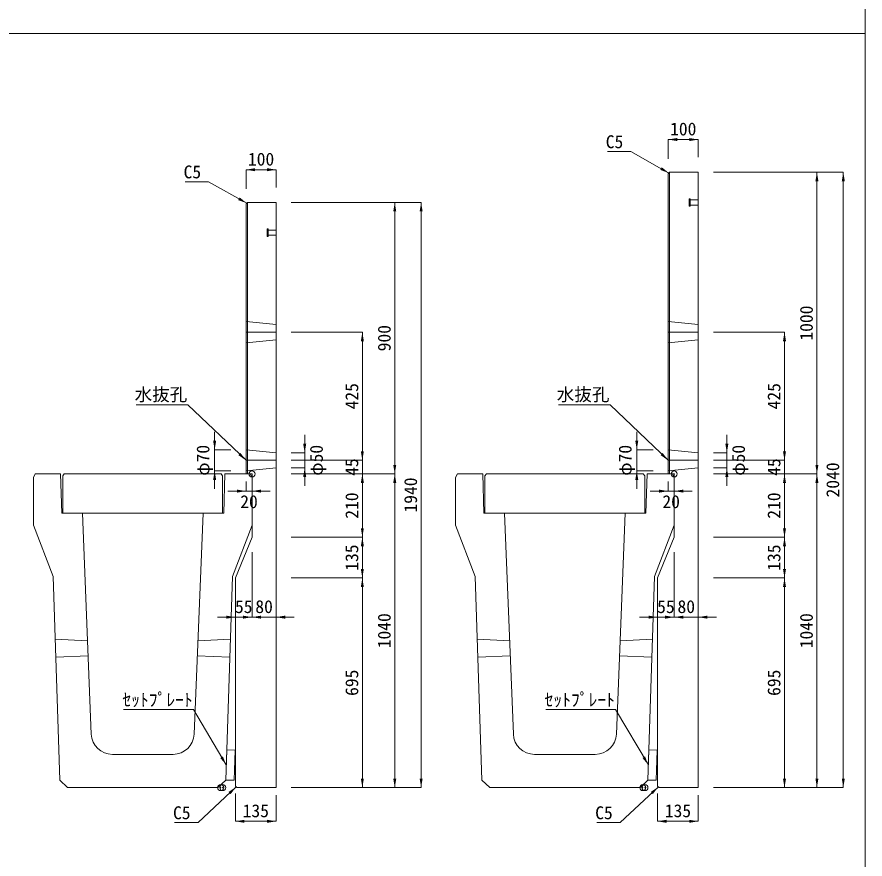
# Model space of a CAD drawing. Units: millimetres at full size, sheet at 1:40. Extents: x 172874 to 199766, y 869448 to 902797.
# Drawn here: x 196954 to 199766, y 875912 to 878704 of the extents above; entities that cross this region are included whole.
import ezdxf
from ezdxf.enums import TextEntityAlignment as Align

# ---------------------------------------------------------------- set-up
doc = ezdxf.new("R2010")
doc.units = ezdxf.units.MM
doc.header["$LTSCALE"] = 40
doc.header["$PDMODE"] = 32
doc.header["$PDSIZE"] = 20
for name, pattern in [('DASHED', [7.5, 6, -1.5]), ('USER2', [4.7625, 3.175, -1.5875]), ('USER3', [1.35, 0.75, -0.6])]:
    doc.linetypes.add(name, pattern=pattern)
for name, color, linetype, lineweight in [('セットプレート', 3, 'Continuous', 13), ('パネックスKDR', 2, 'Continuous', 13), ('図枠', 5, 'Continuous', 13), ('寸法線', 7, 'Continuous', 13), ('引出線', 4, 'Continuous', 13), ('本体', 2, 'Continuous', 13), ('補助線', 8, 'Continuous', 13), ('ｲﾝｻｰﾄ', 3, 'USER3', 5)]:
    doc.layers.add(name, color=color, linetype=linetype, lineweight=lineweight)
doc.styles.add('ＭＳ ゴシック', font='')
doc.styles.get('ＭＳ ゴシック').set_extended_font_data('MS Gothic')

# ---------------------------------------------------------------- blocks, each defined once
blk = doc.blocks.new('filled_arrow')
at = {"color": 0, "linetype": 'Continuous', "lineweight": -2}
blk.add_solid([(7.5, 1.25), (0, 0), (7.5, -1.25)], dxfattribs=at)

msp = doc.modelspace()

# ---------------------------------------------------------------- linework, layer by layer
at = {"layer": 'セットプレート'}
for points in [[(197646.06, 876173.72), (197674.04, 876172.79), (197677.35, 876272.74), (197649.36, 876273.66)], [(199046.06, 876173.72), (199074.04, 876172.79), (199077.35, 876272.74), (199049.36, 876273.66)]]:
    msp.add_lwpolyline(points, close=True, dxfattribs=at)
at = {"layer": 'パネックスKDR'}
for p, q in [((199113.37, 878183.73), (199118.37, 878188.73)), ((199113.37, 878183.73), (199113.37, 877188.73)), ((199118.37, 878188.73), (199213.37, 878188.73)), ((199213.37, 878188.73), (199213.37, 876148.73)), ((197713.37, 878083.73), (197718.37, 878088.73)), ((197713.37, 878083.73), (197713.37, 877188.73)), ((197718.37, 878088.73), (197813.37, 878088.73)), ((197813.37, 878088.73), (197813.37, 876148.73)), ((197713.37, 877188.73), (197733.37, 877188.73)), ((197733.37, 877188.73), (197733.37, 876978.73)), ((199113.37, 877188.73), (199133.37, 877188.73)), ((199133.37, 877188.73), (199133.37, 876978.73)), ((197733.37, 876978.73), (197678.37, 876843.73)), ((199133.37, 876978.73), (199078.37, 876843.73)), ((197678.37, 876843.73), (197678.37, 876153.73)), ((199078.37, 876843.73), (199078.37, 876153.73)), ((197678.37, 876153.73), (197683.37, 876148.73)), ((199078.37, 876153.73), (199083.37, 876148.73)), ((197683.37, 876148.73), (197813.37, 876148.73)), ((199083.37, 876148.73), (199213.37, 876148.73))]:
    msp.add_line(p, q, dxfattribs=at)
at = {"layer": 'パネックスKDR', "lineweight": 5}
for p, q in [((199118.37, 878188.73), (199118.37, 877188.73)), ((197718.37, 878088.73), (197718.37, 877188.73))]:
    msp.add_line(p, q, dxfattribs=at)
at = {"layer": 'パネックスKDR', "linetype": 'DASHED', "lineweight": 9}
for p, q in [((197713.37, 877693.73), (197813.37, 877683.73)), ((199113.37, 877693.73), (199213.37, 877683.73)), ((197713.37, 877623.73), (197813.37, 877633.73)), ((199113.37, 877623.73), (199213.37, 877633.73)), ((197713.37, 877268.73), (197813.37, 877258.73)), ((199113.37, 877268.73), (199213.37, 877258.73)), ((197713.37, 877198.73), (197813.37, 877208.73)), ((199113.37, 877198.73), (199213.37, 877208.73))]:
    msp.add_line(p, q, dxfattribs=at)
at = {"layer": '図枠'}
for p, q in [((199766.29, 884548.33), (199766.29, 869448.33)), ((187274.21, 878648.33), (199766.29, 878648.33))]:
    msp.add_line(p, q, dxfattribs=at)
at = {"layer": '寸法線'}
for p, q in [((199113.37, 878297.28), (199213.37, 878297.28)), ((199113.37, 878233.73), (199113.37, 878297.28)), ((199213.37, 878238.73), (199213.37, 878297.28)), ((197713.37, 878197.28), (197813.37, 878197.28)), ((197713.37, 878133.73), (197713.37, 878197.28)), ((197813.37, 878138.73), (197813.37, 878197.28)), ((199263.37, 878188.73), (199694.21, 878188.73)), ((199263.37, 878188.73), (199606.71, 878188.73)), ((199606.71, 877188.73), (199606.71, 878188.73)), ((199694.21, 876148.73), (199694.21, 878188.73)), ((197863.37, 878088.73), (198294.21, 878088.73)), ((197863.37, 878088.73), (198206.71, 878088.73)), ((198206.71, 877188.73), (198206.71, 878088.73)), ((198294.21, 876148.73), (198294.21, 878088.73)), ((197863.37, 877658.73), (198099.21, 877658.73)), ((198099.21, 877233.73), (198099.21, 877658.73)), ((199263.37, 877658.73), (199499.21, 877658.73)), ((199499.21, 877233.73), (199499.21, 877658.73)), ((197609.3, 877328.73), (197609.3, 877138.73)), ((197908.04, 877318.73), (197908.04, 877148.73)), ((199009.3, 877328.73), (199009.3, 877138.73)), ((199308.04, 877318.73), (199308.04, 877148.73)), ((198099.21, 877128.73), (198099.21, 877293.73)), ((199499.21, 877128.73), (199499.21, 877293.73)), ((197663.37, 877268.73), (197609.3, 877268.73)), ((197863.37, 877258.73), (197908.04, 877258.73)), ((199063.37, 877268.73), (199009.3, 877268.73)), ((199263.37, 877258.73), (199308.04, 877258.73)), ((197863.37, 877233.73), (198099.21, 877233.73)), ((197863.37, 877233.73), (198099.21, 877233.73)), ((199263.37, 877233.73), (199499.21, 877233.73)), ((199263.37, 877233.73), (199499.21, 877233.73)), ((197663.37, 877198.73), (197609.3, 877198.73)), ((197863.37, 877208.73), (197908.04, 877208.73)), ((199063.37, 877198.73), (199009.3, 877198.73)), ((199263.37, 877208.73), (199308.04, 877208.73)), ((197713.37, 877163.73), (197713.37, 877131.65)), ((197733.37, 877163.73), (197733.37, 877131.65)), ((197863.37, 877188.73), (198206.71, 877188.73)), ((197863.37, 877188.73), (198099.21, 877188.73)), ((197863.37, 877188.73), (198206.71, 877188.73)), ((197863.37, 877188.73), (198099.21, 877188.73)), ((198099.21, 877188.73), (198099.21, 876978.73)), ((198206.71, 877188.73), (198206.71, 876148.73)), ((199113.37, 877163.73), (199113.37, 877131.65)), ((199133.37, 877163.73), (199133.37, 877131.65)), ((199263.37, 877188.73), (199606.71, 877188.73)), ((199263.37, 877188.73), (199499.21, 877188.73)), ((199263.37, 877188.73), (199606.71, 877188.73)), ((199263.37, 877188.73), (199499.21, 877188.73)), ((199499.21, 877188.73), (199499.21, 876978.73)), ((199606.71, 877188.73), (199606.71, 876148.73)), ((197653.37, 877131.65), (197793.37, 877131.65)), ((199053.37, 877131.65), (199193.37, 877131.65)), ((197863.37, 876978.73), (198099.21, 876978.73)), ((197863.37, 876978.73), (198099.21, 876978.73)), ((198099.21, 876978.73), (198099.21, 876843.73)), ((199263.37, 876978.73), (199499.21, 876978.73)), ((199263.37, 876978.73), (199499.21, 876978.73)), ((199499.21, 876978.73), (199499.21, 876843.73)), ((197733.37, 876928.73), (197733.37, 876713.73)), ((197733.37, 876928.73), (197733.37, 876713.73)), ((197813.37, 876928.73), (197813.37, 876713.73)), ((199133.37, 876928.73), (199133.37, 876713.73)), ((199133.37, 876928.73), (199133.37, 876713.73)), ((199213.37, 876928.73), (199213.37, 876713.73)), ((197863.37, 876843.73), (198099.21, 876843.73)), ((197863.37, 876843.73), (198099.21, 876843.73)), ((198099.21, 876843.73), (198099.21, 876148.73)), ((199263.37, 876843.73), (199499.21, 876843.73)), ((199263.37, 876843.73), (199499.21, 876843.73)), ((199499.21, 876843.73), (199499.21, 876148.73)), ((197678.37, 876793.73), (197678.37, 876713.73)), ((199078.37, 876793.73), (199078.37, 876713.73)), ((197793.37, 876713.73), (197618.37, 876713.73)), ((197673.37, 876713.73), (197873.37, 876713.73)), ((199193.37, 876713.73), (199018.37, 876713.73)), ((199073.37, 876713.73), (199273.37, 876713.73)), ((197678.37, 876128.73), (197678.37, 876036.93)), ((197813.37, 876123.73), (197813.37, 876036.93)), ((197863.37, 876148.73), (198294.21, 876148.73)), ((197863.37, 876148.73), (198206.71, 876148.73)), ((197863.37, 876148.73), (198099.21, 876148.73)), ((199078.37, 876128.73), (199078.37, 876036.93)), ((199213.37, 876123.73), (199213.37, 876036.93)), ((199263.37, 876148.73), (199694.21, 876148.73)), ((199263.37, 876148.73), (199606.71, 876148.73)), ((199263.37, 876148.73), (199499.21, 876148.73)), ((197678.37, 876036.93), (197813.37, 876036.93)), ((199078.37, 876036.93), (199213.37, 876036.93))]:
    msp.add_line(p, q, dxfattribs=at)
at = {"layer": '引出線'}
for points in [[(199115.87, 878186.23), (198989.5, 878257.31), (198911.73, 878257.31)], [(197715.87, 878086.23), (197589.5, 878157.31), (197511.73, 878157.31)], [(197713.37, 877233.73), (197520.91, 877417.18), (197349.17, 877417.18)], [(199113.37, 877233.73), (198920.91, 877417.18), (198749.17, 877417.18)], [(197647.71, 876223.69), (197538.87, 876407.17), (197307.51, 876407.17)], [(199047.71, 876223.69), (198938.87, 876407.17), (198707.51, 876407.17)], [(197680.87, 876151.23), (197554.5, 876032.58), (197476.73, 876032.58)], [(199080.87, 876151.23), (198954.5, 876032.58), (198876.73, 876032.58)]]:
    msp.add_lwpolyline(points, dxfattribs=at)
at = {"layer": '本体'}
for p, q in [((197014.37, 877188.73), (197008.37, 877176.73)), ((197008.37, 877176.73), (197008.37, 877018.73)), ((197014.37, 877188.73), (197098.37, 877188.73)), ((197098.37, 877188.73), (197102.37, 877058.73)), ((197643.37, 877188.73), (197639.37, 877058.73)), ((197643.37, 877188.73), (197727.37, 877188.73)), ((197727.37, 877188.73), (197733.37, 877176.73)), ((197733.37, 877176.73), (197733.37, 877018.73)), ((198414.37, 877188.73), (198408.37, 877176.73)), ((198408.37, 877176.73), (198408.37, 877018.73)), ((198414.37, 877188.73), (198498.37, 877188.73)), ((198498.37, 877188.73), (198502.37, 877058.73)), ((199043.37, 877188.73), (199039.37, 877058.73)), ((199043.37, 877188.73), (199127.37, 877188.73)), ((199127.37, 877188.73), (199133.37, 877176.73)), ((199133.37, 877176.73), (199133.37, 877018.73)), ((197102.37, 877058.73), (197170.87, 877058.73)), ((197170.87, 877058.73), (197200.18, 876325.93)), ((197570.87, 877058.73), (197541.56, 876325.93)), ((197570.87, 877058.73), (197639.37, 877058.73)), ((198502.37, 877058.73), (198570.87, 877058.73)), ((198570.87, 877058.73), (198600.18, 876325.93)), ((198970.87, 877058.73), (198941.56, 876325.93)), ((198970.87, 877058.73), (199039.37, 877058.73)), ((197008.37, 877018.73), (197073.37, 876848.73)), ((197733.37, 877018.73), (197668.37, 876848.73)), ((198408.37, 877018.73), (198473.37, 876848.73)), ((199133.37, 877018.73), (199068.37, 876848.73)), ((197073.37, 876848.73), (197095.68, 876173.72)), ((197668.37, 876848.73), (197646.06, 876173.72)), ((198473.37, 876848.73), (198495.68, 876173.72)), ((199068.37, 876848.73), (199046.06, 876173.72)), ((197270.13, 876258.73), (197471.61, 876258.73)), ((198670.13, 876258.73), (198871.61, 876258.73)), ((197095.68, 876173.72), (197121.51, 876148.73)), ((197620.23, 876148.73), (197646.06, 876173.72)), ((198495.68, 876173.72), (198521.51, 876148.73)), ((199020.23, 876148.73), (199046.06, 876173.72)), ((197121.51, 876148.73), (197620.23, 876148.73)), ((198521.51, 876148.73), (199020.23, 876148.73))]:
    msp.add_line(p, q, dxfattribs=at)
at = {"layer": '本体', "linetype": 'USER2'}
for p, q in [((197080.24, 876640.73), (197187.79, 876635.73)), ((197553.95, 876635.73), (197661.5, 876640.73)), ((198480.24, 876640.73), (198587.79, 876635.73)), ((198953.95, 876635.73), (199061.5, 876640.73)), ((197082.23, 876580.73), (197189.79, 876585.73)), ((197551.95, 876585.73), (197659.51, 876580.73)), ((198482.23, 876580.73), (198589.79, 876585.73)), ((198951.95, 876585.73), (199059.51, 876580.73))]:
    msp.add_line(p, q, dxfattribs=at)
at = {"layer": '本体', "lineweight": 20}
for points in [[(197105.87, 877182.73), (197110.87, 877188.73), (197630.87, 877188.73), (197635.87, 877182.73), (197635.87, 877058.73), (197105.87, 877058.73)], [(198505.87, 877182.73), (198510.87, 877188.73), (199030.87, 877188.73), (199035.87, 877182.73), (199035.87, 877058.73), (198505.87, 877058.73)]]:
    msp.add_lwpolyline(points, close=True, dxfattribs=at)
at = {"layer": '本体'}
for centre, start, end in [((197270.13, 876328.73), 182.29061, 270), ((197471.61, 876328.73), 270, 357.70939), ((198670.13, 876328.73), 182.29061, 270), ((198871.61, 876328.73), 270, 357.70939)]:
    msp.add_arc(centre, 70, start, end, dxfattribs=at)
at = {"layer": '補助線'}
for p, q in [((197713.37, 877658.73), (197813.37, 877658.73)), ((199113.37, 877658.73), (199213.37, 877658.73)), ((197713.37, 877233.73), (197813.37, 877233.73)), ((199113.37, 877233.73), (199213.37, 877233.73))]:
    msp.add_line(p, q, dxfattribs=at)
for p in [(197733.37, 877188.73), (199133.37, 877188.73), (197629.37, 876148.73), (197636.37, 876148.73), (197636.37, 876148.73), (199029.37, 876148.73), (199036.37, 876148.73), (199036.37, 876148.73)]:
    msp.add_point(p, dxfattribs=at)
at = {"layer": 'ｲﾝｻｰﾄ'}
for p, q in [((199183.37, 878101.23), (199183.37, 878076.23)), ((199186.37, 878101.23), (199183.37, 878101.23)), ((199186.37, 878076.23), (199186.37, 878101.23)), ((199213.37, 878097.23), (199186.37, 878097.23)), ((199183.37, 878076.23), (199186.37, 878076.23)), ((199186.37, 878080.23), (199213.37, 878080.23)), ((197783.37, 878001.23), (197783.37, 877976.23)), ((197786.37, 878001.23), (197783.37, 878001.23)), ((197786.37, 877976.23), (197786.37, 878001.23)), ((197813.37, 877997.23), (197786.37, 877997.23)), ((197786.37, 877980.23), (197813.37, 877980.23)), ((197783.37, 877976.23), (197786.37, 877976.23))]:
    msp.add_line(p, q, dxfattribs=at)

# ---------------------------------------------------------------- block references
at = {"layer": '寸法線', "xscale": 4, "yscale": 4}
for p in [(199113.37, 878297.28), (197713.37, 878197.28), (197733.37, 877131.65), (199133.37, 877131.65), (197733.37, 876713.73), (197813.37, 876713.73), (199133.37, 876713.73), (199213.37, 876713.73), (197678.37, 876036.93), (199078.37, 876036.93)]:
    msp.add_blockref('filled_arrow', p, dxfattribs=at)
for p, rotation in [((199213.37, 878297.28), 180), ((197813.37, 878197.28), 180), ((199606.71, 878188.73), 270), ((199694.21, 878188.73), 270), ((198206.71, 878088.73), 270), ((198294.21, 878088.73), 270), ((198099.21, 877658.73), 270), ((199499.21, 877658.73), 270), ((197609.3, 877268.73), 90), ((197908.04, 877258.73), 90), ((199009.3, 877268.73), 90), ((199308.04, 877258.73), 90), ((198099.21, 877233.73), 90), ((198099.21, 877233.73), 90), ((199499.21, 877233.73), 90), ((199499.21, 877233.73), 90), ((197609.3, 877198.73), 270), ((197908.04, 877208.73), 270), ((198206.71, 877188.73), 90), ((199009.3, 877198.73), 270), ((199308.04, 877208.73), 270), ((199606.71, 877188.73), 90), ((198099.21, 877188.73), 270), ((198099.21, 877188.73), 270), ((198206.71, 877188.73), 270), ((199499.21, 877188.73), 270), ((199499.21, 877188.73), 270), ((199606.71, 877188.73), 270), ((197713.37, 877131.65), 180), ((199113.37, 877131.65), 180), ((198099.21, 876978.73), 90), ((199499.21, 876978.73), 90), ((198099.21, 876978.73), 270), ((199499.21, 876978.73), 270), ((198099.21, 876843.73), 90), ((199499.21, 876843.73), 90), ((198099.21, 876843.73), 270), ((199499.21, 876843.73), 270), ((197678.37, 876713.73), 180), ((197733.37, 876713.73), 180), ((199078.37, 876713.73), 180), ((199133.37, 876713.73), 180), ((198099.21, 876148.73), 90), ((198206.71, 876148.73), 90), ((198294.21, 876148.73), 90), ((199499.21, 876148.73), 90), ((199606.71, 876148.73), 90), ((199694.21, 876148.73), 90), ((197813.37, 876036.93), 180), ((199213.37, 876036.93), 180)]:
    msp.add_blockref('filled_arrow', p, dxfattribs=dict(at, rotation=rotation))
at = {"layer": '引出線', "xscale": 4, "yscale": 4}
for p, rotation in [((199115.87, 878186.23), 150.6), ((197715.87, 878086.23), 150.6), ((197713.37, 877233.73), 136.4), ((199113.37, 877233.73), 136.4), ((197647.71, 876223.69), 120.7), ((199047.71, 876223.69), 120.7), ((197680.87, 876151.23), 223.2), ((199080.87, 876151.23), 223.2)]:
    msp.add_blockref('filled_arrow', p, dxfattribs=dict(at, rotation=rotation))

# ---------------------------------------------------------------- texts
at = {"layer": '寸法線', "style": 'ＭＳ ゴシック'}
for s, p in [('100', (199163.37, 878332.28)), ('100', (197763.37, 878232.28)), ('20', (197723.37, 877096.65)), ('20', (199123.37, 877096.65)), ('55', (197705.87, 876748.73)), ('80', (197773.37, 876748.73)), ('55', (199105.87, 876748.73)), ('80', (199173.37, 876748.73)), ('135', (197745.87, 876071.93)), ('135', (199145.87, 876071.93))]:
    msp.add_text(s, height=42.72, dxfattribs=at).set_placement(p, align=Align.MIDDLE_CENTER)
for s, p in [('1000', (199571.71, 877688.73)), ('900', (198171.71, 877638.73)), ('425', (198064.21, 877446.23)), ('425', (199464.21, 877446.23)), ('φ70', (197570.64, 877233.73)), ('φ50', (197946.7, 877233.73)), ('φ70', (198970.64, 877233.73)), ('φ50', (199346.7, 877233.73)), ('45', (198064.21, 877211.23)), ('45', (199464.21, 877211.23)), ('2040', (199659.21, 877168.73)), ('1940', (198259.21, 877118.73)), ('210', (198064.21, 877083.73)), ('210', (199464.21, 877083.73)), ('135', (198064.21, 876911.23)), ('135', (199464.21, 876911.23)), ('1040', (198171.71, 876668.73)), ('1040', (199571.71, 876668.73)), ('695', (198064.21, 876496.23)), ('695', (199464.21, 876496.23))]:
    msp.add_text(s, height=42.72, rotation=90, dxfattribs=at).set_placement(p, align=Align.MIDDLE_CENTER)
at = {"layer": '引出線', "style": 'ＭＳ ゴシック'}
for s, p in [('C5', (198964.5, 878311.31)), ('C5', (197564.5, 878211.31)), ('水抜孔', (197518.66, 877473.46)), ('水抜孔', (198918.66, 877473.46)), ('ｾｯﾄﾌﾟﾚｰﾄ', (197536.62, 876461.17)), ('ｾｯﾄﾌﾟﾚｰﾄ', (198936.62, 876461.17)), ('C5', (197529.5, 876086.58)), ('C5', (198929.5, 876086.58))]:
    msp.add_text(s, height=42.72, dxfattribs=at).set_placement(p, align=Align.TOP_RIGHT)

doc.saveas('drawing.dxf')
